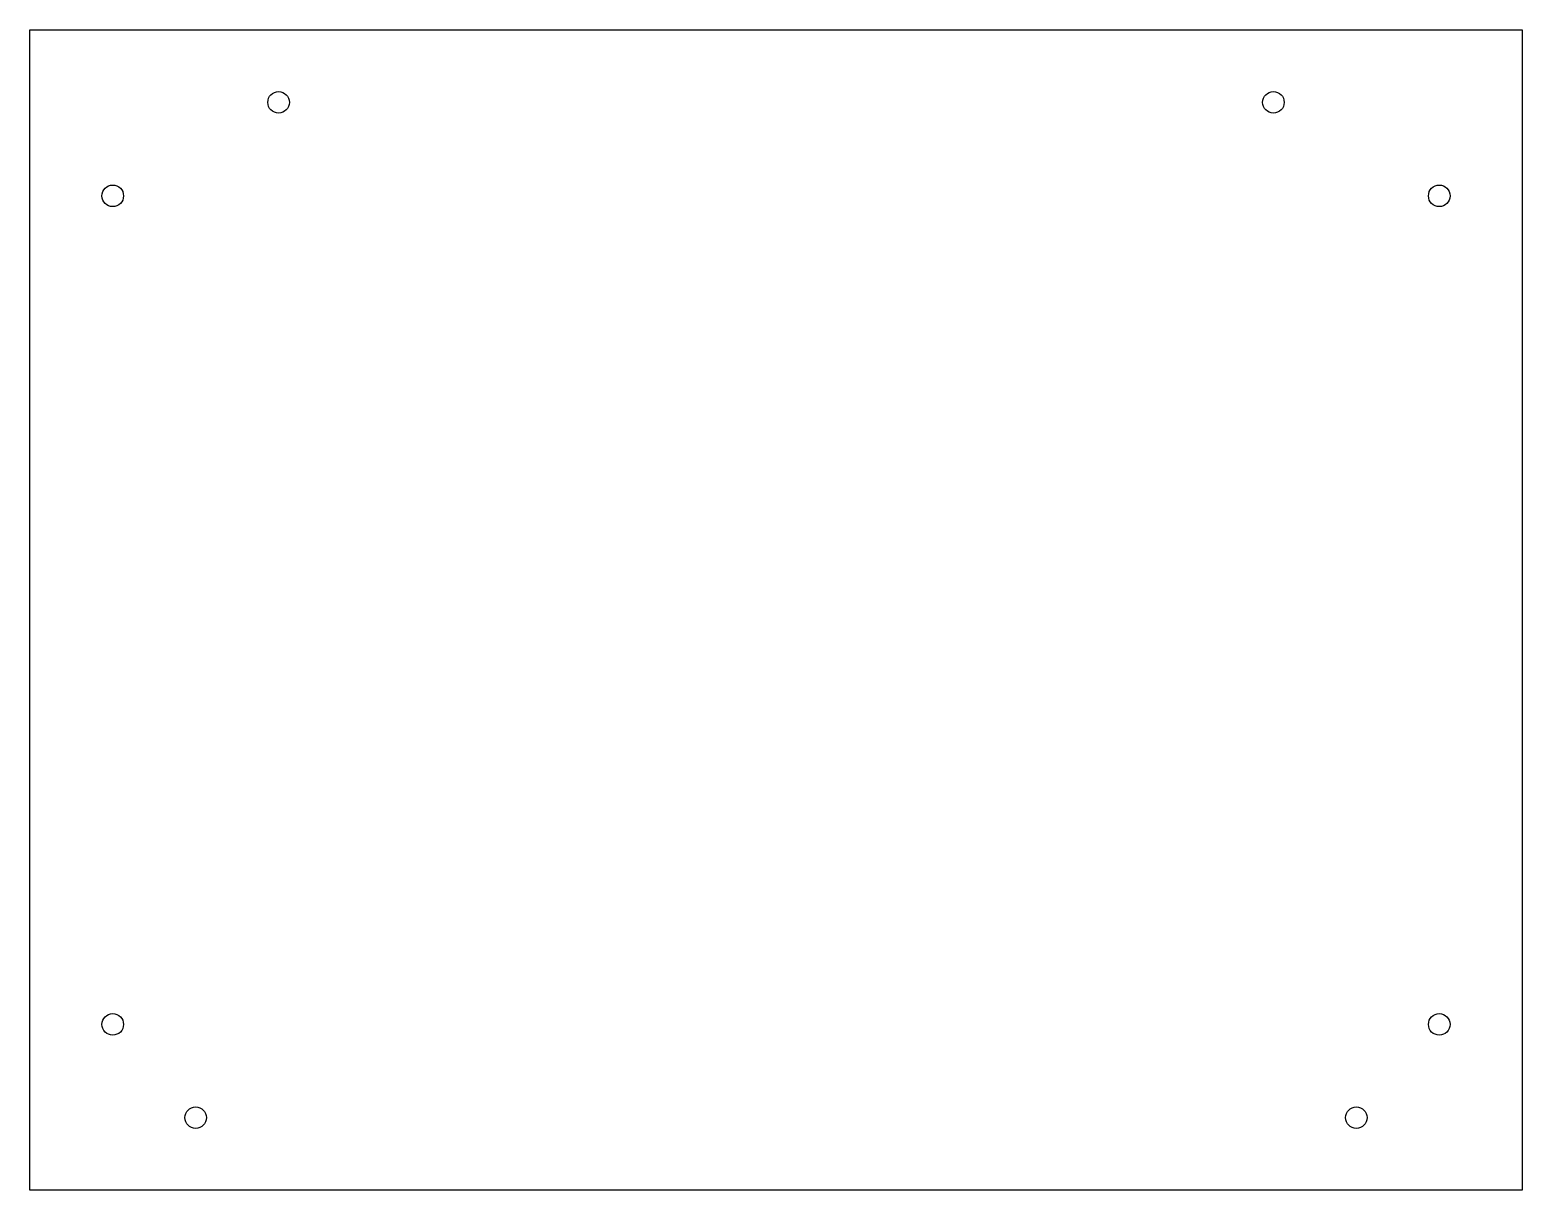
# Model space of a CAD drawing. Header units: inches. Extents: x -18 to 0, y 15 to 29.
import ezdxf

# ---------------------------------------------------------------- set-up
doc = ezdxf.new("R2010")
doc.units = ezdxf.units.IN
doc.layers.get('0').update_dxf_attribs({"linetype": 'CONTINUOUS'})

msp = doc.modelspace()

# ---------------------------------------------------------------- linework, layer by layer
msp.add_lwpolyline([(-18, 15), (-18, 29), (0, 29), (0, 15)], close=True)
for centre in [(-15, 28.125), (-3, 28.125), (-17, 26.997), (-1, 26.997), (-17, 17), (-1, 17), (-16, 15.875), (-2, 15.875)]:
    msp.add_circle(centre, 0.13)

doc.saveas('drawing.dxf')
